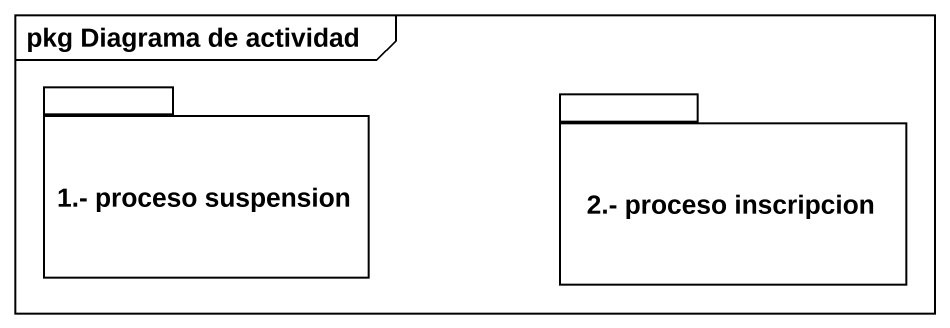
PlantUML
@startuml
mainframe pkg Diagrama de actividad
package "1.- proceso suspension" as p1_proceso_suspension {
}
package "2.- proceso inscripcion" as p2_proceso_inscripcion {
}
@enduml
